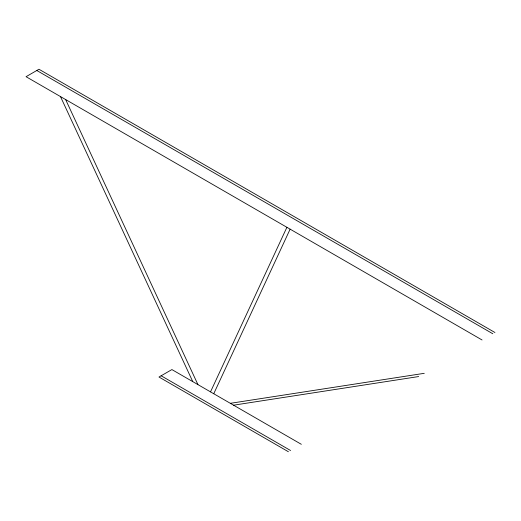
<?xml version="1.0" encoding="UTF-8"?>
<svg xmlns="http://www.w3.org/2000/svg" width="521" height="521" viewBox="0 0 521 521"><rect width="100%" height="100%" fill="white"/><g stroke="black" fill="none" stroke-linecap="round" stroke-linejoin="round"><path stroke-width="0.78" d="M210.517 391.87L286.895 227.299M213.747 393.733L290.125 229.162M230.354 403.319L424.263 373.323M233.577 405.188L418.669 376.553M494.95 332.515L38.958 69.247L26.05 76.698L482.042 339.966M36.809 70.491L492.801 333.753M301.327 444.302L171.897 369.578L158.99 377.028L288.419 451.753M161.145 375.784L290.568 450.509M65.633 99.557L197.928 384.602M60.475 96.574L192.763 381.619"/></g></svg>
